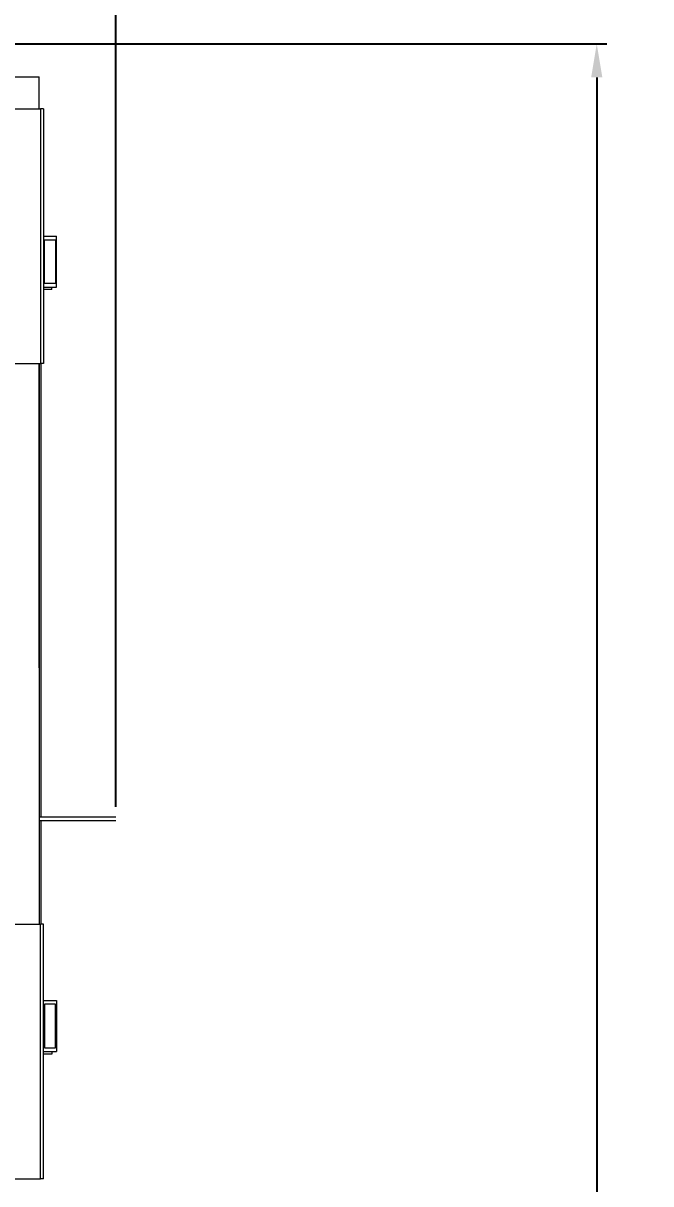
# Model space of a CAD drawing. Header units: millimetres. Extents: x -250 to 3947, y -1468 to 870.
# Drawn here: x 1794.5 to 1856.1, y 604.3 to 718.1 of the extents above; entities that cross this region are included whole.
import ezdxf

# ---------------------------------------------------------------- set-up
doc = ezdxf.new("R2010")
doc.units = ezdxf.units.MM
doc.header["$PDSIZE"] = -1
doc.styles.get("Standard").update_dxf_attribs({"font": 'times_0.ttf'})
doc.dimstyles.new('ISO-25', dxfattribs={"dimtxt": 2.5, "dimasz": 2.5, "dimexe": 1.25, "dimexo": 0.625, "dimtad": 1, "dimtxsty": 'Standard', "dimcen": 2.5, "dimadec": 0, "dimazin": 0, "dimtfac": 1, "dimtmove": 0, "dimatfit": 3, "dimfxl": 1, "dimarcsym": 0})

# ---------------------------------------------------------------- blocks, each defined once
blk = doc.blocks.new('*D9')
at = {"color": 0, "lineweight": -2}
for p, q in [((1740.83, 716.11), (1851.76, 716.11)), ((1850.76, 712.8), (1850.76, 568.02)), ((1850.76, 416.62), (1850.76, 561.41)), ((1729.45, 413.32), (1851.76, 413.32))]:
    blk.add_line(p, q, dxfattribs=at)
at = {"color": 0}
for points in [[(1850.21, 712.8), (1851.31, 712.8), (1850.76, 716.11)], [(1850.21, 416.62), (1851.31, 416.62), (1850.76, 413.32)]]:
    blk.add_solid(points, dxfattribs=at)
at = {"layer": 'Defpoints', "color": 0}
for p in [(1739.83, 716.11), (1728.45, 413.32), (1850.76, 413.32)]:
    blk.add_point(p, dxfattribs=at)
at = {"color": 0, "insert": (1850.76, 564.71), "char_height": 3.5, "attachment_point": 5}
blk.add_mtext('1514', dxfattribs=at)
blk = doc.blocks.new('*D10')
at = {"color": 0, "lineweight": -2}
for p, q in [((1671.8, 654.07), (1671.8, 757.78)), ((1803.55, 641.24), (1803.55, 757.78)), ((1675.1, 756.78), (1800.24, 756.78))]:
    blk.add_line(p, q, dxfattribs=at)
at = {"color": 0}
for points in [[(1675.1, 757.33), (1675.1, 756.23), (1671.8, 756.78)], [(1800.24, 757.33), (1800.24, 756.23), (1803.55, 756.78)]]:
    blk.add_solid(points, dxfattribs=at)
at = {"layer": 'Defpoints', "color": 0}
for p in [(1803.55, 756.78), (1671.8, 653.07), (1803.55, 640.24)]:
    blk.add_point(p, dxfattribs=at)
at = {"color": 0, "insert": (1737.67, 760.09), "char_height": 3.5, "attachment_point": 5}
blk.add_mtext('670', dxfattribs=at)

msp = doc.modelspace()

# ---------------------------------------------------------------- linework, layer by layer
at = {"color": 7, "linetype": 'Continuous', "lineweight": 20}
for p, q in [((1792.2963, 712.8553), (1796.0463, 712.8553)), ((1796.0463, 709.7303), (1796.0463, 712.8553)), ((1788.3035, 709.7303), (1796.1762, 709.7303)), ((1796.1762, 709.7303), (1796.1762, 684.7303)), ((1796.4642, 709.7303), (1796.1762, 709.7303)), ((1796.4642, 709.7303), (1796.4642, 684.7303)), ((1796.4642, 697.2303), (1796.4642, 692.2303)), ((1796.4642, 697.2303), (1797.7387, 697.2303)), ((1796.5534, 696.8803), (1797.6495, 696.8803)), ((1796.5534, 692.5803), (1796.5534, 696.8803)), ((1797.6495, 696.8803), (1797.6495, 692.5803)), ((1797.7387, 692.2303), (1797.7387, 697.2303)), ((1797.6495, 692.5803), (1796.5534, 692.5803)), ((1796.4642, 692.2303), (1797.7387, 692.2303)), ((1797.2778, 691.9803), (1796.4642, 691.9803)), ((1797.2778, 691.9803), (1797.2778, 692.2303)), ((1788.3035, 684.7303), (1796.1762, 684.7303)), ((1796.0345, 684.7303), (1796.0345, 629.7303)), ((1796.0463, 654.8883), (1796.0463, 684.7303)), ((1796.4642, 684.7303), (1796.1762, 684.7303)), ((1796.2471, 640.2383), (1796.2471, 684.7303)), ((1796.0345, 654.8883), (1796.0463, 654.8883)), ((1803.5464, 640.2383), (1796.0345, 640.2383)), ((1796.0345, 639.8883), (1803.5464, 639.8883)), ((1796.2471, 629.7303), (1796.2471, 639.8883)), ((1788.3035, 629.7303), (1796.1762, 629.7303)), ((1796.1762, 604.7303), (1796.1762, 629.7303)), ((1796.4642, 629.7303), (1796.1762, 629.7303)), ((1796.4642, 604.7303), (1796.4642, 629.7303)), ((1796.4642, 617.2303), (1796.4642, 622.2303)), ((1796.4642, 622.2303), (1797.7387, 622.2303)), ((1797.6495, 621.8803), (1796.5534, 621.8803)), ((1796.5534, 621.8803), (1796.5534, 617.5803)), ((1797.6495, 617.5803), (1797.6495, 621.8803)), ((1797.7387, 622.2303), (1797.7387, 617.2303)), ((1796.4642, 617.2303), (1797.7387, 617.2303)), ((1796.5534, 617.5803), (1797.6495, 617.5803)), ((1797.2778, 617.2303), (1797.2778, 616.9803)), ((1797.2778, 616.9803), (1796.4642, 616.9803)), ((1788.3035, 604.7303), (1796.1762, 604.7303)), ((1796.4642, 604.7303), (1796.1762, 604.7303))]:
    msp.add_line(p, q, dxfattribs=at)

# ---------------------------------------------------------------- dimensions: what is measured, and where the dimension line sits
dim = msp.add_linear_dim(base=(1803.5464, 756.7823), p1=(1671.7963, 653.0712), p2=(1803.5464, 640.2383), text='670', dimstyle='ISO-25', override={"dimtxt": 3.5, "dimasz": 3.302, "dimexe": 1, "dimexo": 1, "dimgap": 1.524, "dimtih": 1, "dimtoh": 1, "dimlfac": 5, "dimzin": 0, "dimadec": 2, "dimtzin": 0})
dim.commit()
dim.dimension.update_dxf_attribs({"geometry": '*D10', "text_midpoint": (1737.6713, 760.0916)})
dim = msp.add_linear_dim(base=(1850.7645, 413.3169), p1=(1739.8323, 716.1053), p2=(1728.4455, 413.3169), angle=90, text='1514', dimstyle='ISO-25', override={"dimtxt": 3.5, "dimasz": 3.302, "dimexe": 1, "dimexo": 1, "dimgap": 1.524, "dimtih": 1, "dimtoh": 1, "dimlfac": 5, "dimzin": 0, "dimadec": 2, "dimtzin": 0})
dim.commit()
dim.dimension.update_dxf_attribs({"geometry": '*D9', "text_midpoint": (1850.7645, 564.7111), "dimtype": 160})

doc.saveas('drawing.dxf')
